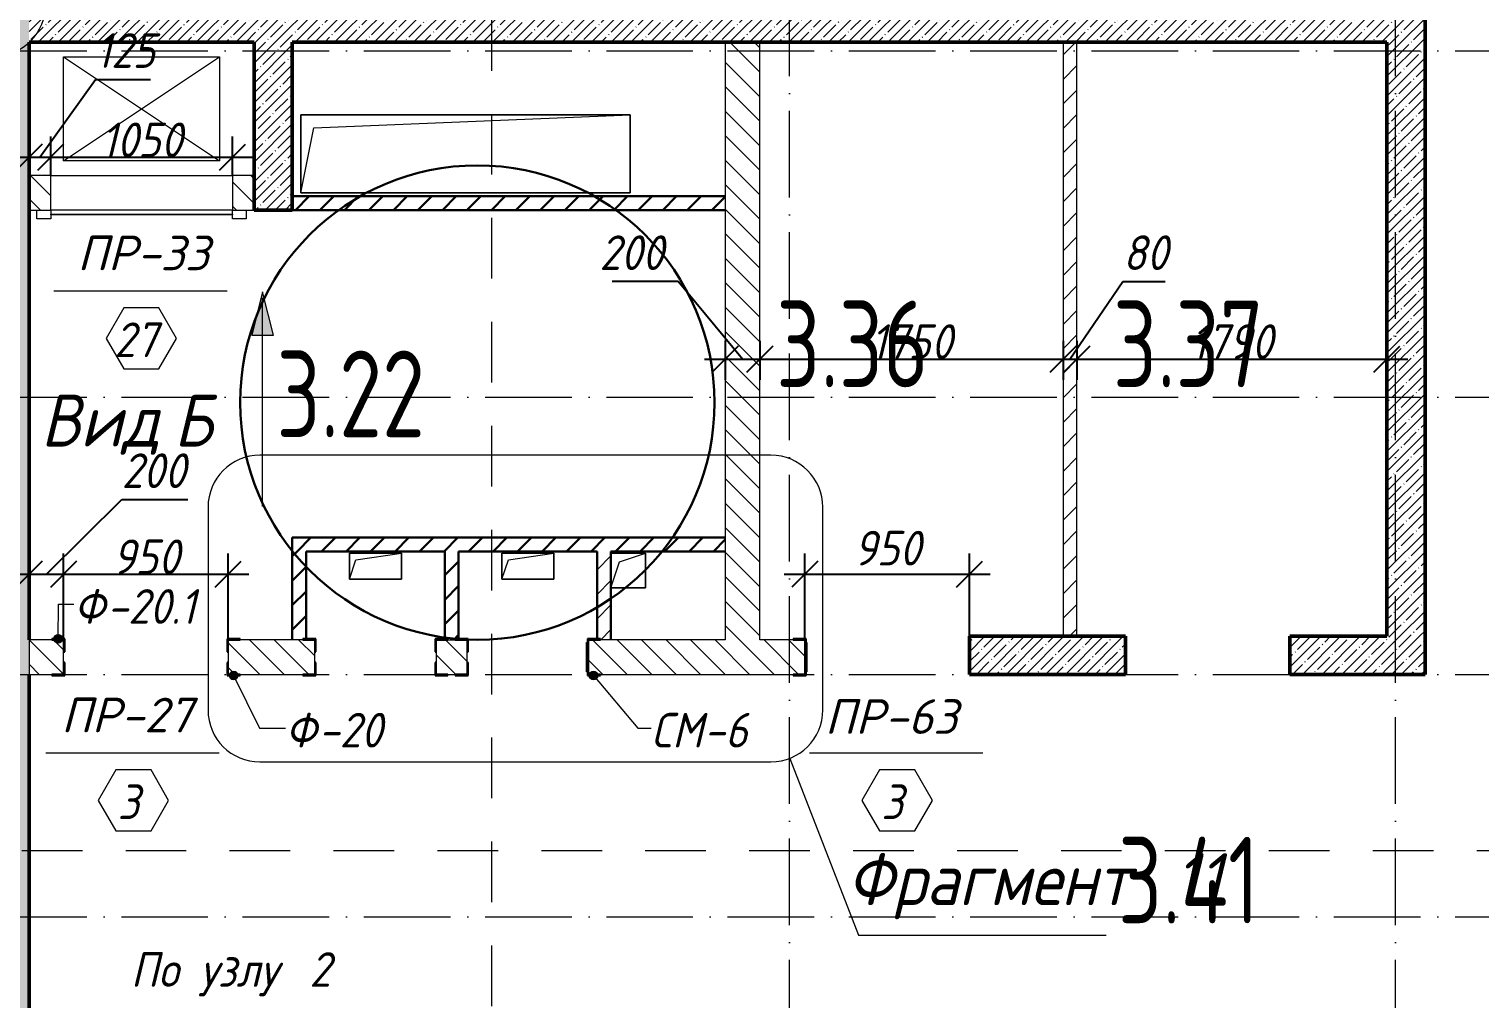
# Model space of a CAD drawing. Header units: millimetres. Extents: x -269418 to 201924, y -5890 to 98643.
# Drawn here: x 84970 to 93347, y 11527 to 17126 of the extents above; entities that cross this region are included whole.
import ezdxf

# ---------------------------------------------------------------- set-up
doc = ezdxf.new("R2010")
doc.units = ezdxf.units.MM
doc.linetypes.add('01 Штриховая _4 мм_', pattern=[600, 350, -250])
doc.linetypes.add('50_200_ШТРИХ_1Т_ш5_п1_п1_', pattern=[700, 500, -100, 0, -100])
for name, color, linetype, lineweight in [('1) ПГП Зеленый', 2, 'Continuous', 30), ('A-ANNO-DIMS', 7, 'Continuous', 9), ('A-ANNO-SYMB', 7, 'Continuous', 9), ('A-AREA-IDEN', 7, 'Continuous', 9), ('A-DETL-1', 7, 'Continuous', 5), ('A-DOOR-IDEN', 7, 'Continuous', 9), ('A-FLOR', 7, 'Continuous', 9), ('A-GENM', 7, 'Continuous', 9), ('A-GENM-1', 7, 'Continuous', 25), ('A-GENM-IDEN', 7, 'Continuous', 9), ('A-WALL-3', 7, 'Continuous', 50), ('A-WALL-PATT-2', 7, 'Continuous', 5), ('G-ANNO-SYMB', 7, 'Continuous', 9), ('G-ANNO-SYMB-1', 7, '01 Штриховая _4 мм_', 9), ('G-ANNO-TEXT', 7, 'Continuous', 9), ('I-WALL', 7, 'Continuous', 5), ('Оси-1', 7, '50_200_ШТРИХ_1Т_ш5_п1_п1_', 9)]:
    doc.layers.add(name, color=color, linetype=linetype, lineweight=lineweight)
for name, color, linetype, lineweight, true_color in [('A-DOOR-3', 7, 'Continuous', 5, 0xffffff), ('A-WALL-2', 7, 'Continuous', 13, 0xce0000), ('A-WALL-FNSH-2', 7, 'Continuous', 13, 0xce0000), ('A-WALL-FNSH-3', 7, 'Continuous', 13, 0x008000), ('A-WALL-PATT-1', 7, 'Continuous', 5, 0xce0000), ('A-WALL-PATT-3', 7, 'Continuous', 5, 0x008000)]:
    doc.layers.add(name, color=color, linetype=linetype, lineweight=lineweight, true_color=true_color)
doc.styles.add('ISOCPEUR_I_2', font='isocpeui.ttf', dxfattribs={"width": 0.9, "height": 200})
doc.styles.add('ISOCPEUR_I_3', font='isocpeui.ttf', dxfattribs={"width": 0.9, "height": 300})
doc.styles.add('ISOCPEUR_I_4', font='isocpeui.ttf', dxfattribs={"height": 200})
doc.styles.add('СПДС', font='ГОСТ тип А.ttf', dxfattribs={"width": 0.9})
doc.dimstyles.new('ISO-2_0_0_9К_СРЕДНИЙ_1', dxfattribs={"dimscale": 304.8, "dimtxt": 199.196235, "dimasz": 0.492126, "dimexe": 0.393701, "dimexo": 0, "dimgap": 0, "dimtad": 1, "dimdec": 0, "dimzin": 0, "dimdsep": 46, "dimtxsty": 'ISOCPEUR_I_2', "dimblk1": 'OBLIQUE', "dimblk2": 'OBLIQUE', "dimsah": 1, "dimcen": 0.09, "dimdle": 0.393701, "dimazin": 0, "dimtfac": 1, "dimtdec": 4, "dimtix": 1, "dimtmove": 1, "dimatfit": 3, "dimfxl": 1, "dimtvp": 1, "dimtolj": 1, "dimtzin": 0, "dimarcsym": 2})
doc.dimstyles.new('ISO-2_0_0_9К_СРЕДНИЙ_2', dxfattribs={"dimscale": 304.8, "dimtxt": 199.196235, "dimasz": 0.492126, "dimexe": 0.393701, "dimexo": 0, "dimgap": 0, "dimtad": 1, "dimdec": 0, "dimzin": 0, "dimdsep": 46, "dimtxsty": 'ISOCPEUR_I_2', "dimblk1": 'OBLIQUE', "dimblk2": 'OBLIQUE', "dimsah": 1, "dimcen": 0.09, "dimdle": 0.393701, "dimazin": 0, "dimtfac": 1, "dimtdec": 4, "dimtix": 1, "dimtmove": 0, "dimatfit": 3, "dimfxl": 1, "dimtvp": 1, "dimtolj": 1, "dimtzin": 0, "dimarcsym": 2})
doc.dimstyles.new('ISO-2_0_0_9К_СРЕДНИЙ_ФОН', dxfattribs={"dimscale": 304.8, "dimtxt": 199.196235, "dimasz": 0.492126, "dimexe": 0.393701, "dimexo": 0, "dimgap": 0.164042, "dimtad": 1, "dimdec": 0, "dimdsep": 46, "dimtxsty": 'ISOCPEUR_I_2', "dimblk1": 'OBLIQUE', "dimblk2": 'OBLIQUE', "dimsah": 1, "dimcen": 0.09, "dimdle": 0.393701, "dimazin": 0, "dimtfac": 1, "dimtdec": 4, "dimtix": 1, "dimtmove": 0, "dimatfit": 3, "dimfxl": 1, "dimtvp": 1, "dimtfill": 1, "dimtolj": 1, "dimtzin": 0, "dimarcsym": 2})
pattern_1 = [(45, (0, 0), (-57.024626, 57.024626), []), (45, (57.025, 0), (-57.024626, 57.024626), [100.806, -20.161, 3.353, -16.808])]
pattern_2 = [(135, (0, 0), (-70.71068, -70.71068), [])]
pattern_3 = [(45, (0, 0), (-70.71068, 70.71068), [])]

# ---------------------------------------------------------------- blocks, each defined once
blk = doc.blocks.new('AR_Отверстие прямоугольное _в плите_ - AR_Отверстие прямоугольное _в плите_-24520579-АР1_1_Кладочный план 3 этажа')
at = {"layer": 'A-GENM'}
for p, q in [((950, 225), (-950, 225)), ((-950, 225), (-950, -225)), ((-875, 150), (950, 225)), ((950, -225), (950, 225)), ((-950, -225), (-875, 150)), ((-950, -225), (950, -225))]:
    blk.add_line(p, q, dxfattribs=at)
blk = doc.blocks.new('AR_Отверстие прямоугольное _в плите_ - AR_Отверстие прямоугольное _в плите_-24484673-АР1_1_Кладочный план 3 этажа')
at = {"layer": 'A-GENM'}
for p, q in [((100, 100), (-100, 100)), ((-50, 50), (100, 100)), ((100, -100), (100, 100)), ((-100, -100), (-50, 50)), ((-100, -100), (100, -100))]:
    blk.add_line(p, q, dxfattribs=at)
blk = doc.blocks.new('AR_Отверстие прямоугольное _в плите_ - AR_Отверстие прямоугольное _в плите_-24489712-АР1_1_Кладочный план 3 этажа')
at = {"layer": 'A-GENM'}
for p, q in [((150, 75), (-150, 75)), ((-150, 75), (-150, -75)), ((-150, -75), (-112.5, 37.5)), ((-112.5, 37.5), (150, 75)), ((150, -75), (150, 75)), ((-150, -75), (150, -75))]:
    blk.add_line(p, q, dxfattribs=at)
blk = doc.blocks.new('Фахверк_СКБ_Уголок_Тип 2 - СМ-6_200х2180 h-30007491-АР1_1_Кладочный план 3 этажа')
at = {"layer": 'A-GENM-1'}
for p, q in [((125, 156), (125, 81)), ((200, 156), (125, 156)), ((131, 81), (131, 150)), ((131, 150), (200, 150)), ((200, 150), (200, 156)), ((125, 81), (131, 81)), ((131, 19), (125, 19)), ((125, 19), (125, -56)), ((131, -50), (131, 19)), ((125, -56), (200, -56)), ((200, -50), (131, -50)), ((200, -56), (200, -50))]:
    blk.add_line(p, q, dxfattribs=at)
blk = doc.blocks.new('Стойка_Влож_Полоса боковая - Полоса-27101091-АР1_1_Кладочный план 3 этажа')
at = {"layer": 'A-GENM'}
for p, q in [((-5, 85), (0, 85)), ((-5, -85), (-5, 85)), ((0, 31), (0, -31)), ((0, -85), (-5, -85))]:
    blk.add_line(p, q, dxfattribs=at)
blk = doc.blocks.new('Фахверк_СКБ_Уголок - Ф-20_1_200х3960 h все крепления развернуты-28533923-АР1_1_Кладочный план 3 этажа')
at = {"layer": 'A-GENM-1'}
for p, q in [((200, 156), (125, 156)), ((125, 156), (125, 81)), ((131, 81), (131, 150)), ((131, 150), (200, 150)), ((200, 150), (200, 156)), ((125, 81), (131, 81)), ((131, 19), (125, 19)), ((125, 19), (125, -56)), ((131, -50), (131, 19)), ((125, -56), (200, -56)), ((200, -50), (131, -50)), ((200, -56), (200, -50))]:
    blk.add_line(p, q, dxfattribs=at)
blk = doc.blocks.new('Фахверк_СКБ_Уголок - Ф-20_200х3960 h-28533880-АР1_1_Кладочный план 3 этажа')
at = {"layer": 'A-GENM-1'}
for p, q in [((200, 156), (125, 156)), ((125, 156), (125, 81)), ((131, 81), (131, 150)), ((131, 150), (200, 150)), ((200, 150), (200, 156)), ((125, 81), (131, 81)), ((131, 19), (125, 19)), ((125, 19), (125, -56)), ((131, -50), (131, 19)), ((125, -56), (200, -56)), ((200, -50), (131, -50)), ((200, -56), (200, -50))]:
    blk.add_line(p, q, dxfattribs=at)
blk = doc.blocks.new('Штора_Рен_Противопожарная - ШТ_1050_х1150__накладная-32823055-АР1_1_Кладочный план 3 этажа')
at = {"layer": 'A-DOOR-3'}
for p, q in [((-604.5, 150), (-524.5, 150)), ((-604.5, 100), (-604.5, 150)), ((-524.5, 100), (-604.5, 100)), ((-524.5, 150), (-524.5, 100)), ((-524.5, 127.5), (524.5, 127.5)), ((-524.5, 122.5), (-524.5, 127.5)), ((524.5, 122.5), (-524.5, 122.5)), ((524.5, 150), (604.5, 150)), ((524.5, 100), (524.5, 150)), ((524.5, 127.5), (524.5, 122.5)), ((604.5, 100), (524.5, 100)), ((604.5, 150), (604.5, 100))]:
    blk.add_line(p, q, dxfattribs=at)
blk = doc.blocks.new('_Oblique')
at = {"color": 0, "linetype": 'ByBlock', "lineweight": -2}
blk.add_line((-0.5, -0.5), (0.5, 0.5), dxfattribs=at)
blk = doc.blocks.new('DIMBLOCK130-АР1_1_Кладочный план 3 этажа')
at = {"layer": 'A-ANNO-DIMS', "color": 0, "lineweight": -2, "transparency": 16777216}
for p, q in [((89450, 13600), (89450, 14099.1)), ((90400, 13598.6), (90400, 14099.1)), ((89330, 13979.1), (90520, 13979.1))]:
    blk.add_line(p, q, dxfattribs=at)
at = {"layer": 'Defpoints', "color": 0, "transparency": 16777216}
for p in [(90400, 13979.1), (89450, 13600), (90400, 13598.6)]:
    blk.add_point(p, dxfattribs=at)
at = {"layer": 'A-ANNO-DIMS', "color": 0, "lineweight": -2, "transparency": 16777216, "xscale": 150, "yscale": 150, "zscale": 150, "rotation": 180}
blk.add_blockref('_Oblique', (89450, 13979.1), dxfattribs=at)
at = {"layer": 'A-ANNO-DIMS', "color": 0, "lineweight": -2, "transparency": 16777216, "xscale": 150, "yscale": 150, "zscale": 150}
blk.add_blockref('_Oblique', (90400, 13979.1), dxfattribs=at)
at = {"layer": 'A-ANNO-DIMS', "color": 0, "transparency": 16777216, "insert": (89925, 14129.1), "char_height": 200, "width": 455.087, "attachment_point": 5, "style": 'ISOCPEUR_I_2', "bg_fill": 3, "box_fill_scale": 1.1, "bg_fill_color": 256, "bg_fill_true_color": 13158600, "bg_fill_transparency": 0}
blk.add_mtext('\\A1;950', dxfattribs=at)
blk = doc.blocks.new('План этажа - длина полки 8 мм-17663127-АР1_1_Кладочный план 3 этажа')
at = {"layer": 'A-ANNO-SYMB'}
blk.add_line((-4, 0.001), (4, 0.001), dxfattribs=at)
blk = doc.blocks.new('DIMBLOCK131-АР1_1_Кладочный план 3 этажа')
at = {"layer": 'A-ANNO-DIMS', "color": 0, "lineweight": -2, "transparency": 16777216}
for p, q in [((85070, 13979.1), (85505, 14409.6)), ((85505, 14409.6), (85887.3, 14409.6)), ((84970, 14085.2), (84970, 13859.1)), ((85170, 13608), (85170, 14099.1)), ((84850, 13979.1), (85290, 13979.1))]:
    blk.add_line(p, q, dxfattribs=at)
at = {"layer": 'Defpoints', "color": 0, "transparency": 16777216}
for p in [(84970, 14085.2), (85170, 13979.1), (85170, 13608)]:
    blk.add_point(p, dxfattribs=at)
at = {"layer": 'A-ANNO-DIMS', "color": 0, "lineweight": -2, "transparency": 16777216, "xscale": 150, "yscale": 150, "zscale": 150, "rotation": 180}
blk.add_blockref('_Oblique', (84970, 13979.1), dxfattribs=at)
at = {"layer": 'A-ANNO-DIMS', "color": 0, "lineweight": -2, "transparency": 16777216, "xscale": 150, "yscale": 150, "zscale": 150}
blk.add_blockref('_Oblique', (85170, 13979.1), dxfattribs=at)
at = {"layer": 'A-ANNO-DIMS', "color": 0, "transparency": 16777216, "insert": (85505, 14676.2), "char_height": 200, "width": 455.087, "attachment_point": 1, "line_spacing_factor": 1.149209, "style": 'ISOCPEUR_I_2'}
blk.add_mtext('\\A1;200', dxfattribs=at)
blk = doc.blocks.new('DIMBLOCK132-АР1_1_Кладочный план 3 этажа')
at = {"layer": 'A-ANNO-DIMS', "color": 0, "lineweight": -2, "transparency": 16777216}
for p, q in [((85170, 13608), (85170, 14099.1)), ((86120, 13600), (86120, 14099.1)), ((85050, 13979.1), (86240, 13979.1))]:
    blk.add_line(p, q, dxfattribs=at)
at = {"layer": 'Defpoints', "color": 0, "transparency": 16777216}
for p in [(86120, 13979.1), (85170, 13608), (86120, 13600)]:
    blk.add_point(p, dxfattribs=at)
at = {"layer": 'A-ANNO-DIMS', "color": 0, "lineweight": -2, "transparency": 16777216, "xscale": 150, "yscale": 150, "zscale": 150, "rotation": 180}
blk.add_blockref('_Oblique', (85170, 13979.1), dxfattribs=at)
at = {"layer": 'A-ANNO-DIMS', "color": 0, "lineweight": -2, "transparency": 16777216, "xscale": 150, "yscale": 150, "zscale": 150}
blk.add_blockref('_Oblique', (86120, 13979.1), dxfattribs=at)
at = {"layer": 'A-ANNO-DIMS', "color": 0, "transparency": 16777216, "insert": (85645, 14079.1), "char_height": 200, "width": 455.087, "attachment_point": 5, "style": 'ISOCPEUR_I_2'}
blk.add_mtext('\\A1;950', dxfattribs=at)
blk = doc.blocks.new('AAR_СКБ_Марка_Двери_Перемычка и проем - Марка перемычки и проема-25306769-АР1_1_Кладочный план 3 этажа')
at = {"layer": 'A-DOOR-IDEN'}
for p, q in [((-5, 0), (5, 0)), ((-0.968, -0.984), (-1.986, -2.747)), ((1.067, -0.984), (-0.968, -0.984)), ((2.085, -2.747), (1.067, -0.984)), ((-1.986, -2.747), (-0.968, -4.509)), ((1.067, -4.509), (2.085, -2.747)), ((-0.968, -4.509), (1.067, -4.509))]:
    blk.add_line(p, q, dxfattribs=at)
blk = doc.blocks.new('DIMBLOCK413-АР1_1_Кладочный план 3 этажа')
at = {"layer": 'A-ANNO-DIMS', "color": 0, "lineweight": -2, "transparency": 16777216}
for p, q in [((88718.3, 15668), (88335.9, 15668)), ((89090, 15219.8), (88718.3, 15668)), ((88990, 15325.9), (88990, 15099.8)), ((89190, 15325.9), (89190, 15099.8)), ((88870, 15219.8), (89310, 15219.8))]:
    blk.add_line(p, q, dxfattribs=at)
at = {"layer": 'Defpoints', "color": 0, "transparency": 16777216}
for p in [(88990, 15325.9), (89190, 15325.9), (89190, 15219.8)]:
    blk.add_point(p, dxfattribs=at)
at = {"layer": 'A-ANNO-DIMS', "color": 0, "lineweight": -2, "transparency": 16777216, "xscale": 150, "yscale": 150, "zscale": 150, "rotation": 180}
blk.add_blockref('_Oblique', (88990, 15219.8), dxfattribs=at)
at = {"layer": 'A-ANNO-DIMS', "color": 0, "lineweight": -2, "transparency": 16777216, "xscale": 150, "yscale": 150, "zscale": 150}
blk.add_blockref('_Oblique', (89190, 15219.8), dxfattribs=at)
at = {"layer": 'A-ANNO-DIMS', "color": 0, "transparency": 16777216, "insert": (88263.2, 15934.7), "char_height": 200, "width": 455.087, "attachment_point": 1, "line_spacing_factor": 1.149209, "style": 'ISOCPEUR_I_2'}
blk.add_mtext('\\A1;200', dxfattribs=at)
blk = doc.blocks.new('DIMBLOCK414-АР1_1_Кладочный план 3 этажа')
at = {"layer": 'A-ANNO-DIMS', "color": 0, "lineweight": -2, "transparency": 16777216}
for p, q in [((89190, 15325.9), (89190, 15099.8)), ((90940, 15325.9), (90940, 15099.8)), ((89070, 15219.8), (91060, 15219.8))]:
    blk.add_line(p, q, dxfattribs=at)
at = {"layer": 'Defpoints', "color": 0, "transparency": 16777216}
for p in [(89190, 15325.9), (90940, 15325.9), (90940, 15219.8)]:
    blk.add_point(p, dxfattribs=at)
at = {"layer": 'A-ANNO-DIMS', "color": 0, "lineweight": -2, "transparency": 16777216, "xscale": 150, "yscale": 150, "zscale": 150, "rotation": 180}
blk.add_blockref('_Oblique', (89190, 15219.8), dxfattribs=at)
at = {"layer": 'A-ANNO-DIMS', "color": 0, "lineweight": -2, "transparency": 16777216, "xscale": 150, "yscale": 150, "zscale": 150}
blk.add_blockref('_Oblique', (90940, 15219.8), dxfattribs=at)
at = {"layer": 'A-ANNO-DIMS', "color": 0, "transparency": 16777216, "insert": (90065, 15321.1), "char_height": 200, "width": 560.814, "attachment_point": 5, "style": 'ISOCPEUR_I_2'}
blk.add_mtext('\\A1;1750', dxfattribs=at)
blk = doc.blocks.new('DIMBLOCK415-АР1_1_Кладочный план 3 этажа')
at = {"layer": 'A-ANNO-DIMS', "color": 0, "lineweight": -2, "transparency": 16777216}
for p, q in [((90980, 15219.8), (91286.1, 15668)), ((91286.1, 15668), (91529.9, 15668)), ((90940, 15325.9), (90940, 15099.8)), ((91020, 15325.9), (91020, 15099.8)), ((90820, 15219.8), (91140, 15219.8))]:
    blk.add_line(p, q, dxfattribs=at)
at = {"layer": 'Defpoints', "color": 0, "transparency": 16777216}
for p in [(90940, 15325.9), (91020, 15325.9), (91020, 15219.8)]:
    blk.add_point(p, dxfattribs=at)
at = {"layer": 'A-ANNO-DIMS', "color": 0, "lineweight": -2, "transparency": 16777216, "xscale": 150, "yscale": 150, "zscale": 150, "rotation": 180}
blk.add_blockref('_Oblique', (90940, 15219.8), dxfattribs=at)
at = {"layer": 'A-ANNO-DIMS', "color": 0, "lineweight": -2, "transparency": 16777216, "xscale": 150, "yscale": 150, "zscale": 150}
blk.add_blockref('_Oblique', (91020, 15219.8), dxfattribs=at)
at = {"layer": 'A-ANNO-DIMS', "color": 0, "transparency": 16777216, "insert": (91286.1, 15934.7), "char_height": 200, "width": 303.391, "attachment_point": 1, "line_spacing_factor": 1.149209, "style": 'ISOCPEUR_I_2'}
blk.add_mtext('\\A1;80', dxfattribs=at)
blk = doc.blocks.new('DIMBLOCK416-АР1_1_Кладочный план 3 этажа')
at = {"layer": 'A-ANNO-DIMS', "color": 0, "lineweight": -2, "transparency": 16777216}
for p, q in [((91020, 15325.9), (91020, 15099.8)), ((92810, 15325.9), (92810, 15099.8)), ((90900, 15219.8), (92930, 15219.8))]:
    blk.add_line(p, q, dxfattribs=at)
at = {"layer": 'Defpoints', "color": 0, "transparency": 16777216}
for p in [(91020, 15325.9), (92810, 15325.9), (92810, 15219.8)]:
    blk.add_point(p, dxfattribs=at)
at = {"layer": 'A-ANNO-DIMS', "color": 0, "lineweight": -2, "transparency": 16777216, "xscale": 150, "yscale": 150, "zscale": 150, "rotation": 180}
blk.add_blockref('_Oblique', (91020, 15219.8), dxfattribs=at)
at = {"layer": 'A-ANNO-DIMS', "color": 0, "lineweight": -2, "transparency": 16777216, "xscale": 150, "yscale": 150, "zscale": 150}
blk.add_blockref('_Oblique', (92810, 15219.8), dxfattribs=at)
at = {"layer": 'A-ANNO-DIMS', "color": 0, "transparency": 16777216, "insert": (91915, 15321.1), "char_height": 200, "width": 560.814, "attachment_point": 5, "style": 'ISOCPEUR_I_2'}
blk.add_mtext('\\A1;1790', dxfattribs=at)
blk = doc.blocks.new('DIMBLOCK504-АР1_1_Кладочный план 3 этажа')
at = {"layer": 'A-ANNO-DIMS', "color": 0, "lineweight": -2, "transparency": 16777216}
for p, q in [((85032.5, 16385.8), (85353.9, 16835)), ((85353.9, 16835), (85670.8, 16835)), ((85095, 16280), (85095, 16505.8)), ((84970, 16491.9), (84970, 16265.8)), ((84850, 16385.8), (85215, 16385.8))]:
    blk.add_line(p, q, dxfattribs=at)
at = {"layer": 'Defpoints', "color": 0, "transparency": 16777216}
for p in [(84970, 16491.9), (85095, 16385.8), (85095, 16280)]:
    blk.add_point(p, dxfattribs=at)
at = {"layer": 'A-ANNO-DIMS', "color": 0, "lineweight": -2, "transparency": 16777216, "xscale": 150, "yscale": 150, "zscale": 150, "rotation": 180}
blk.add_blockref('_Oblique', (84970, 16385.8), dxfattribs=at)
at = {"layer": 'A-ANNO-DIMS', "color": 0, "lineweight": -2, "transparency": 16777216, "xscale": 150, "yscale": 150, "zscale": 150}
blk.add_blockref('_Oblique', (85095, 16385.8), dxfattribs=at)
at = {"layer": 'A-ANNO-DIMS', "color": 0, "transparency": 16777216, "insert": (85353.9, 17101.7), "char_height": 200, "width": 409.118, "attachment_point": 1, "line_spacing_factor": 1.149209, "style": 'ISOCPEUR_I_2'}
blk.add_mtext('\\A1;125', dxfattribs=at)
blk = doc.blocks.new('DIMBLOCK505-АР1_1_Кладочный план 3 этажа')
at = {"layer": 'A-ANNO-DIMS', "color": 0, "lineweight": -2, "transparency": 16777216}
for p, q in [((85095, 16280), (85095, 16505.8)), ((86145, 16280), (86145, 16505.8)), ((84975, 16385.8), (86265, 16385.8))]:
    blk.add_line(p, q, dxfattribs=at)
at = {"layer": 'Defpoints', "color": 0, "transparency": 16777216}
for p in [(86145, 16385.8), (85095, 16280), (86145, 16280)]:
    blk.add_point(p, dxfattribs=at)
at = {"layer": 'A-ANNO-DIMS', "color": 0, "lineweight": -2, "transparency": 16777216, "xscale": 150, "yscale": 150, "zscale": 150, "rotation": 180}
blk.add_blockref('_Oblique', (85095, 16385.8), dxfattribs=at)
at = {"layer": 'A-ANNO-DIMS', "color": 0, "lineweight": -2, "transparency": 16777216, "xscale": 150, "yscale": 150, "zscale": 150}
blk.add_blockref('_Oblique', (86145, 16385.8), dxfattribs=at)
at = {"layer": 'A-ANNO-DIMS', "color": 0, "transparency": 16777216, "insert": (85620, 16485.8), "char_height": 200, "width": 560.814, "attachment_point": 5, "style": 'ISOCPEUR_I_2'}
blk.add_mtext('\\A1;1050', dxfattribs=at)
blk = doc.blocks.new('Ссылка на вид - Стрелка_вверх_вид-17664203-АР1_1_Кладочный план 3 этажа')
at = {"layer": 'G-ANNO-SYMB'}
blk.add_hatch(color=256, dxfattribs=at).paths.add_polyline_path([(-1.024, 6.126), (-2.264, 6.126), (-1.644, 8.634)], flags=0)
for p, q in [((-1.644, 8.634), (-2.264, 6.126)), ((-1.024, 6.126), (-1.644, 8.634)), ((-1.644, -3.764), (-1.644, 8.288)), ((-2.264, 6.126), (-1.024, 6.126))]:
    blk.add_line(p, q, dxfattribs=at)

msp = doc.modelspace()

# ---------------------------------------------------------------- hatches: boundary and pattern name
at = {"layer": '1) ПГП Зеленый'}
h = msp.add_hatch(dxfattribs=at)
h.set_pattern_fill('FP_5', color=256, style=0, pattern_type=2)
h.set_pattern_definition(pattern_3)
h.paths.add_polyline_path([(88990, 16080), (88990, 16160), (86490, 16160), (86490, 16080)], flags=0)
h = msp.add_hatch(dxfattribs=at)
h.set_pattern_fill('FP_5', color=256, style=0, pattern_type=2)
h.set_pattern_definition(pattern_3)
h.paths.add_polyline_path([(86570, 14110), (88990, 14110), (88990, 14190), (86490, 14190), (86490, 14110)], flags=0)
h = msp.add_hatch(dxfattribs=at)
h.set_pattern_fill('FP_5', color=256, style=0, pattern_type=2)
h.set_pattern_definition(pattern_3)
h.paths.add_polyline_path([(86490, 13600), (86551, 13600), (86551, 13606), (86570, 13606), (86570, 14110), (86490, 14110), (86490, 13606)], flags=0)
h = msp.add_hatch(dxfattribs=at)
h.set_pattern_fill('FP_5', color=256, style=0, pattern_type=2)
h.set_pattern_definition(pattern_3)
h.paths.add_polyline_path([(87431, 13600), (87431, 13606), (87450, 13606), (87450, 14110), (87370, 14110), (87370, 13606), (87389, 13606), (87389, 13600)], flags=0)
at = {"layer": 'A-GENM-IDEN'}
h = msp.add_hatch(color=256, dxfattribs=at)
edge = h.paths.add_edge_path(flags=0)
edge.add_arc((85138.5, 13606), 25, 0, 360)
h = msp.add_hatch(color=256, dxfattribs=at)
edge = h.paths.add_edge_path(flags=0)
edge.add_arc((86151.5, 13394), 25, 0, 360)
h = msp.add_hatch(color=256, dxfattribs=at)
edge = h.paths.add_edge_path(flags=0)
edge.add_arc((88229, 13394), 25, 0, 360)
at = {"layer": 'A-WALL-PATT-1'}
h = msp.add_hatch(dxfattribs=at)
h.set_pattern_fill('FP_1', color=256, style=0, pattern_type=2)
h.set_pattern_definition(pattern_2)
h.paths.add_polyline_path([(89190, 13600), (89190, 17050), (88990, 17050), (88990, 13600)], flags=0)
h = msp.add_hatch(dxfattribs=at)
h.set_pattern_fill('FP_1', color=256, style=0, pattern_type=2)
h.set_pattern_definition(pattern_2)
h.paths.add_polyline_path([(86224.5, 16080), (86270, 16080), (86270, 16280), (86145, 16280), (86145, 16080)], flags=0)
h.paths.add_polyline_path([(84970, 16080), (85095, 16080), (85095, 16280), (84970, 16280)], flags=0)
h = msp.add_hatch(dxfattribs=at)
h.set_pattern_fill('FP_1', color=256, style=0, pattern_type=2)
h.set_pattern_definition(pattern_2)
h.paths.add_polyline_path([(89450, 13400), (89450, 13600), (88200, 13600), (88200, 13400), (89381, 13400)], flags=0)
h.paths.add_polyline_path([(87431, 13400), (87500, 13400), (87500, 13600), (87320, 13600), (87320, 13400), (87389, 13400)], flags=0)
h.paths.add_polyline_path([(86551, 13400), (86620, 13400), (86620, 13600), (86120, 13600), (86120, 13400), (86189, 13400)], flags=0)
h.paths.add_polyline_path([(85101, 13400), (85170, 13400), (85170, 13600), (84970, 13600), (84970, 13400)], flags=0)
at = {"layer": 'A-WALL-PATT-2'}
h = msp.add_hatch(dxfattribs=at)
h.set_pattern_fill('FP_4', color=256, style=0, pattern_type=2)
h.set_pattern_definition(pattern_1)
h.paths.add_polyline_path([(84970, 10400), (84970, 19100), (84750, 19100), (84750, 10400)], flags=0)
h = msp.add_hatch(dxfattribs=at)
h.set_pattern_fill('FP_4', color=256, style=0, pattern_type=2)
h.set_pattern_definition(pattern_1)
h.paths.add_polyline_path([(86380, 17050), (86380, 17270), (84970, 17270), (84970, 17050), (86270, 17050)], flags=0)
h = msp.add_hatch(dxfattribs=at)
h.set_pattern_fill('FP_4', color=256, style=0, pattern_type=2)
h.set_pattern_definition(pattern_1)
h.paths.add_polyline_path([(93030, 17050), (93030, 17270), (86380, 17270), (86380, 17050), (92810, 17050)], flags=0)
h = msp.add_hatch(dxfattribs=at)
h.set_pattern_fill('FP_4', color=256, style=0, pattern_type=2)
h.set_pattern_definition(pattern_1)
h.paths.add_polyline_path([(86270, 16080), (86490, 16080), (86490, 17050), (86270, 17050)], flags=0)
h = msp.add_hatch(dxfattribs=at)
h.set_pattern_fill('FP_4', color=256, style=0, pattern_type=2)
h.set_pattern_definition(pattern_1)
h.paths.add_polyline_path([(92810, 13620), (93030, 13620), (93030, 17050), (92810, 17050), (92810, 15231.7)], flags=0)
h = msp.add_hatch(dxfattribs=at)
h.set_pattern_fill('FP_4', color=256, style=0, pattern_type=2)
h.set_pattern_definition(pattern_1)
h.paths.add_polyline_path([(92810, 13400), (92810, 13620), (92250, 13620), (92250, 13400)], flags=0)
h.paths.add_polyline_path([(91300, 13400), (91300, 13620), (90400, 13620), (90400, 13400), (91000.5, 13400)], flags=0)
h = msp.add_hatch(dxfattribs=at)
h.set_pattern_fill('FP_4', color=256, style=0, pattern_type=2)
h.set_pattern_definition(pattern_1)
h.paths.add_polyline_path([(93030, 13400), (93030, 13620), (92810, 13620), (92810, 13400)], flags=0)
h.paths.add_polyline_path([(94480, 13400), (94800, 13400), (94800, 13620), (94480, 13620)], flags=0)
at = {"layer": 'A-WALL-PATT-3'}
h = msp.add_hatch(dxfattribs=at)
h.set_pattern_fill('FP_5', color=256, style=0, pattern_type=2)
h.set_pattern_definition(pattern_3)
h.paths.add_polyline_path([(91020, 13620), (91020, 17050), (90940, 17050), (90940, 13620), (91000.5, 13620)], flags=0)
h = msp.add_hatch(dxfattribs=at)
h.set_pattern_fill('FP_5', color=256, style=0, pattern_type=2)
h.set_pattern_definition(pattern_3)
h.paths.add_polyline_path([(88330, 13600), (88330, 14110), (88250, 14110), (88250, 13606), (88269, 13606), (88269, 13600), (88292.8, 13600)], flags=0)

# ---------------------------------------------------------------- linework, layer by layer
at = {"color": 1, "lineweight": 30}
msp.add_circle((87558.4, 14969.4), 1369.4, dxfattribs=at)
at = {"layer": '1) ПГП Зеленый'}
for p, q in [((88990, 16160), (86490, 16160)), ((86490, 16080), (88990, 16080)), ((88990, 14190), (86490, 14190)), ((86490, 14190), (86490, 13600)), ((86570, 14110), (87370, 14110)), ((86570, 13606), (86570, 14110)), ((87370, 14110), (87370, 13606)), ((87450, 14110), (88250, 14110)), ((87450, 13606), (87450, 14110)), ((88250, 14110), (88250, 13606)), ((88330, 14110), (88990, 14110)), ((88330, 13600), (88330, 14110))]:
    msp.add_line(p, q, dxfattribs=at)
at = {"layer": 'A-ANNO-SYMB'}
for p, q in [((89253.2, 14665.4), (86303.4, 14665.4)), ((86003.4, 14365.4), (86003.4, 13195)), ((89361.9, 12915.4), (89758.9, 11894.7)), ((86303.4, 12895), (89253.2, 12895)), ((89758.9, 11894.7), (90388.9, 11894.7))]:
    msp.add_line(p, q, dxfattribs=at)
for centre, start, end in [((86303.4, 14365.4), 90, 180), ((89253.2, 14365.4), 0, 90), ((86303.4, 13195), 180, 270), ((89253.2, 13195), 270, 0)]:
    msp.add_arc(centre, 300, start, end, dxfattribs=at)
at = {"layer": 'A-DETL-1'}
for p, q in [((85169.5, 16964.8), (86069.5, 16964.8)), ((85169.5, 16364.8), (85169.5, 16964.8)), ((85169.5, 16364.8), (86069.5, 16964.8)), ((85169.5, 16964.8), (86069.5, 16364.8)), ((86069.5, 16964.8), (86069.5, 16364.8)), ((86069.5, 16364.8), (85169.5, 16364.8))]:
    msp.add_line(p, q, dxfattribs=at)
msp.add_arc((84767.6, 17269.8), 300, 270, 0, dxfattribs=at)
at = {"layer": 'A-FLOR'}
for p, q in [((86540, 16630), (88440, 16630)), ((86540, 16180), (86540, 16630)), ((88440, 16630), (88440, 16180)), ((88440, 16180), (86540, 16180)), ((86820, 14100), (87120, 14100)), ((86820, 13950), (86820, 14100)), ((87120, 14100), (87120, 13950)), ((87700, 14100), (88000, 14100)), ((87700, 13950), (87700, 14100)), ((88000, 14100), (88000, 13950)), ((88330, 14100), (88530, 14100)), ((88530, 14100), (88530, 13900)), ((87120, 13950), (86820, 13950)), ((88000, 13950), (87700, 13950)), ((88530, 13900), (88330, 13900))]:
    msp.add_line(p, q, dxfattribs=at)
at = {"layer": 'A-GENM-IDEN'}
for p, q in [((85138.5, 13606), (85140.9, 13804.9)), ((85140.9, 13804.9), (85229.4, 13804.9)), ((86151.5, 13394), (86300.9, 13090.7)), ((88229, 13394), (88484.1, 13090.7)), ((86300.9, 13090.7), (86450.3, 13090.7)), ((88484.1, 13090.7), (88562.5, 13090.7))]:
    msp.add_line(p, q, dxfattribs=at)
for centre in [(85138.5, 13606), (86151.5, 13394), (88229, 13394)]:
    msp.add_circle(centre, 25, dxfattribs=at)
at = {"layer": 'A-WALL-2'}
msp.add_line((84970, 13600), (84970, 13400), dxfattribs=at)
at = {"layer": 'A-WALL-3'}
for p, q in [((93030, 13400), (93030, 21150)), ((84970, 17050), (86270, 17050)), ((84970, 13600), (84970, 17050)), ((86270, 17050), (86270, 16080)), ((86490, 16080), (86490, 17050)), ((86490, 17050), (92810, 17050)), ((92810, 17050), (92810, 13620)), ((86270, 16080), (86490, 16080)), ((91300, 13620), (90400, 13620)), ((90400, 13620), (90400, 13400)), ((91300, 13400), (91300, 13620)), ((92810, 13620), (92250, 13620)), ((92250, 13620), (92250, 13400)), ((84970, 10400), (84970, 13400)), ((90400, 13400), (91300, 13400)), ((92250, 13400), (92810, 13400)), ((92810, 13400), (93030, 13400))]:
    msp.add_line(p, q, dxfattribs=at)
at = {"layer": 'A-WALL-FNSH-2'}
for p, q in [((88990, 17050), (88990, 13600)), ((89190, 13600), (89190, 17050)), ((85095, 16280), (84970, 16280)), ((85095, 16080), (85095, 16280)), ((86270, 16280), (86145, 16280)), ((86145, 16280), (86145, 16080)), ((84970, 16080), (85015.5, 16080)), ((86224.5, 16080), (86270, 16080)), ((85101, 13600), (84970, 13600)), ((86551, 13600), (86189, 13600)), ((88990, 13600), (88269, 13600)), ((89381, 13600), (89190, 13600)), ((85170, 13469), (85170, 13531)), ((86120, 13531), (86120, 13469)), ((86620, 13469), (86620, 13531)), ((87320, 13531), (87320, 13469)), ((87500, 13469), (87500, 13531)), ((88200, 13531), (88200, 13469)), ((89450, 13469), (89450, 13531)), ((84970, 13400), (85101, 13400)), ((86189, 13400), (86551, 13400)), ((87389, 13400), (87431, 13400)), ((88269, 13400), (89381, 13400))]:
    msp.add_line(p, q, dxfattribs=at)
at = {"layer": 'A-WALL-FNSH-3'}
for p, q in [((90940, 17050), (90940, 13620)), ((91020, 13620), (91020, 17050)), ((87389, 13600), (87431, 13600))]:
    msp.add_line(p, q, dxfattribs=at)
at = {"layer": 'G-ANNO-SYMB-1'}
for p, q in [((87642.6, -4714.9), (87642.6, 30144.9)), ((42928.2, 12383.3), (126805, 12383.3))]:
    msp.add_line(p, q, dxfattribs=at)
at = {"layer": 'I-WALL'}
for p, q in [((85095, 16280), (86145, 16280)), ((86144.5, 16080), (85095.5, 16080))]:
    msp.add_line(p, q, dxfattribs=at)
at = {"layer": 'Оси-1'}
for p, q in [((89360, -4150), (89360, 28636.9)), ((92860, -4150), (92860, 28636.9)), ((-6210, 17000), (125951.6, 17000)), ((-6210, 15000), (125951.6, 15000)), ((-6210, 13400), (125951.6, 13400)), ((-6210, 12000), (125951.6, 12000))]:
    msp.add_line(p, q, dxfattribs=at)

# ---------------------------------------------------------------- block references
at = {"layer": 'A-ANNO-SYMB', "xscale": 99.99999999999993, "yscale": 99.99999999999993, "zscale": 99.99999999999993}
msp.add_blockref('План этажа - длина полки 8 мм-17663127-АР1_1_Кладочный план 3 этажа', (90788.9, 11894.7), dxfattribs=at)
at = {"layer": 'A-DOOR-3', "rotation": 180}
msp.add_blockref('Штора_Рен_Противопожарная - ШТ_1050_х1150__накладная-32823055-АР1_1_Кладочный план 3 этажа', (85620, 16180), dxfattribs=at)
at = {"layer": 'A-DOOR-IDEN', "xscale": 99.99999999999993, "yscale": 99.99999999999993, "zscale": 99.99999999999993}
for p in [(85613.4, 15614.7), (85567.7, 12947.5), (89977, 12947.5)]:
    msp.add_blockref('AAR_СКБ_Марка_Двери_Перемычка и проем - Марка перемычки и проема-25306769-АР1_1_Кладочный план 3 этажа', p, dxfattribs=at)
at = {"layer": 'A-GENM'}
for name, p in [('AR_Отверстие прямоугольное _в плите_ - AR_Отверстие прямоугольное _в плите_-24520579-АР1_1_Кладочный план 3 этажа', (87490, 16405)), ('AR_Отверстие прямоугольное _в плите_ - AR_Отверстие прямоугольное _в плите_-24489712-АР1_1_Кладочный план 3 этажа', (86970, 14025)), ('AR_Отверстие прямоугольное _в плите_ - AR_Отверстие прямоугольное _в плите_-24489712-АР1_1_Кладочный план 3 этажа', (87850, 14025)), ('AR_Отверстие прямоугольное _в плите_ - AR_Отверстие прямоугольное _в плите_-24484673-АР1_1_Кладочный план 3 этажа', (88430, 14000)), ('Стойка_Влож_Полоса боковая - Полоса-27101091-АР1_1_Кладочный план 3 этажа', (88194, 13500))]:
    msp.add_blockref(name, p, dxfattribs=at)
at = {"layer": 'A-GENM', "rotation": 180}
msp.add_blockref('Стойка_Влож_Полоса боковая - Полоса-27101091-АР1_1_Кладочный план 3 этажа', (89456, 13500), dxfattribs=at)
at = {"layer": 'A-GENM-1', "rotation": 180}
for name, p in [('Фахверк_СКБ_Уголок - Ф-20_1_200х3960 h все крепления развернуты-28533923-АР1_1_Кладочный план 3 этажа', (85301, 13550)), ('Фахверк_СКБ_Уголок - Ф-20_200х3960 h-28533880-АР1_1_Кладочный план 3 этажа', (86751, 13550)), ('Фахверк_СКБ_Уголок - Ф-20_1_200х3960 h все крепления развернуты-28533923-АР1_1_Кладочный план 3 этажа', (87631, 13550)), ('Фахверк_СКБ_Уголок_Тип 2 - СМ-6_200х2180 h-30007491-АР1_1_Кладочный план 3 этажа', (89581, 13550))]:
    msp.add_blockref(name, p, dxfattribs=at)
at = {"layer": 'A-GENM-1'}
for name, p in [('Фахверк_СКБ_Уголок - Ф-20_200х3960 h-28533880-АР1_1_Кладочный план 3 этажа', (85989, 13450)), ('Фахверк_СКБ_Уголок - Ф-20_1_200х3960 h все крепления развернуты-28533923-АР1_1_Кладочный план 3 этажа', (87189, 13450)), ('Фахверк_СКБ_Уголок_Тип 2 - СМ-6_200х2180 h-30007491-АР1_1_Кладочный план 3 этажа', (88069, 13450))]:
    msp.add_blockref(name, p, dxfattribs=at)
at = {"layer": 'G-ANNO-SYMB', "xscale": 99.99999999999993, "yscale": 99.99999999999993, "zscale": 99.99999999999993}
msp.add_blockref('Ссылка на вид - Стрелка_вверх_вид-17664203-АР1_1_Кладочный план 3 этажа', (86483.1, 14745.2), dxfattribs=at)

# ---------------------------------------------------------------- texts
at = {"layer": 'A-ANNO-SYMB', "char_height": 300, "attachment_point": 1, "style": 'ISOCPEUR_I_3'}
for s, insert, width in [('Фрагмент', (89693, 12368.1), 2085.189), (' 11', (91413.5, 12368.1), 533.924)]:
    msp.add_mtext(s, dxfattribs=dict(at, insert=insert, width=width))
at = {"layer": 'A-AREA-IDEN', "char_height": 500, "attachment_point": 1, "style": 'СПДС'}
for s, insert, width in [('3.36', (89284, 15558.1), 1327.594), ('3.37', (91228, 15558.1), 1327.594), ('3.22', (86398.7, 15269.2), 1327.594), ('3.41', (91257.7, 12462.4), 1255.443)]:
    msp.add_mtext(s, dxfattribs=dict(at, insert=insert, width=width))
at = {"layer": 'A-DOOR-IDEN', "char_height": 200, "attachment_point": 1, "style": 'ISOCPEUR_I_2'}
for s, insert, width in [('27', (85461.5, 15432), 317.468), ('\\fISOCPEUR|b0|i1|c204|p34|;\\W.9;3', (85481.5, 12764.9), 158.734), ('\\fISOCPEUR|b0|i1|c204|p34|;\\W.9;3', (89890.8, 12764.9), 158.734)]:
    msp.add_mtext(s, dxfattribs=dict(at, insert=insert, width=width))
at = {"layer": 'A-GENM-IDEN', "char_height": 200, "attachment_point": 1}
for s, insert, width, style in [('ПР', (85248.8, 15932.9), 416.877, 'ISOCPEUR_I_4'), ('-33', (85592.8, 15932.9), 529.114, 'ISOCPEUR_I_4'), ('\\fISOCPEUR|b0|i1|c204|p34|;\\W.9;Ф', (85229.4, 13892.5), 230.886, 'ISOCPEUR_I_2'), ('-20.1', (85419.9, 13892.5), 663.797, 'ISOCPEUR_I_2'), ('ПР', (85155.4, 13265.7), 416.877, 'ISOCPEUR_I_4'), ('-27', (85499.3, 13265.7), 529.114, 'ISOCPEUR_I_4'), ('ПР', (89564.7, 13256.8), 416.877, 'ISOCPEUR_I_4'), ('-63', (89908.7, 13256.8), 529.114, 'ISOCPEUR_I_4'), ('\\fISOCPEUR|b0|i1|c204|p34|;\\W.9;Ф', (86450.3, 13178.3), 230.886, 'ISOCPEUR_I_2'), ('-20', (86640.8, 13178.3), 476.202, 'ISOCPEUR_I_2'), ('СМ', (88562.5, 13178.3), 367.975, 'ISOCPEUR_I_2'), ('-6', (88866.1, 13178.3), 317.468, 'ISOCPEUR_I_2')]:
    msp.add_mtext(s, dxfattribs=dict(at, insert=insert, width=width, style=style))
at = {"layer": 'G-ANNO-SYMB', "char_height": 300, "attachment_point": 1, "style": 'ISOCPEUR_I_3'}
for s, insert, width in [('Вид', (85039, 15015.7), 728.734), ('\\fISOCPEUR|b0|i1|c204|p34|;\\W.9; ', (85640.2, 15015.7), 202.025), ('\\fISOCPEUR|b0|i1|c204|p34|;\\W.9;Б', (85806.9, 15015.7), 266.962)]:
    msp.add_mtext(s, dxfattribs=dict(at, insert=insert, width=width))
at = {"layer": 'G-ANNO-TEXT', "char_height": 200, "attachment_point": 1, "style": 'ISOCPEUR_I_2'}
for s, insert, width in [('По', (85557.7, 11796.7), 346.329), ('\\fISOCPEUR|b0|i1|c204|p34|;\\W.9; ', (85843.5, 11796.7), 137.089), ('узлу', (85956.6, 11796.7), 627.721), (' 2', (86474.5, 11796.7), 295.823)]:
    msp.add_mtext(s, dxfattribs=dict(at, insert=insert, width=width))

# ---------------------------------------------------------------- dimensions: what is measured, and where the dimension line sits
at = {"layer": 'A-ANNO-DIMS'}
for base, p1, p2, override, picture, middle in [((85095, 16385.8), (84970, 16491.9), (85095, 16280), {"dimpost": '<>', "dimfxl": 245.985311}, 'DIMBLOCK504-АР1_1_Кладочный план 3 этажа', (85353.9, 16835)), ((89190, 15219.8), (88990, 15325.9), (89190, 15325.9), {"dimpost": '<>', "dimfxl": 200}, 'DIMBLOCK413-АР1_1_Кладочный план 3 этажа', (88718.3, 15668)), ((91020, 15219.8), (90940, 15325.9), (91020, 15325.9), {"dimpost": '<>', "dimfxl": 80}, 'DIMBLOCK415-АР1_1_Кладочный план 3 этажа', (91286.1, 15668)), ((85170, 13979.1), (84970, 14085.2), (85170, 13608), {"dimpost": '<>', "dimfxl": 517.375617}, 'DIMBLOCK131-АР1_1_Кладочный план 3 этажа', (85505, 14409.6))]:
    dim = msp.add_linear_dim(base=base, p1=p1, p2=p2, dimstyle='ISO-2_0_0_9К_СРЕДНИЙ_1', override=override, dxfattribs=at)
    dim.commit()
    dim.dimension.update_dxf_attribs({"geometry": picture, "text_midpoint": middle, "dimtype": 160})
for base, p1, p2, override, picture, middle in [((86145, 16385.8), (85095, 16280), (86145, 16280), {"dimpost": '<>', "dimfxl": 1050}, 'DIMBLOCK505-АР1_1_Кладочный план 3 этажа', (85620, 16485.8)), ((90940, 15219.8), (89190, 15325.9), (90940, 15325.9), {"dimpost": '<>', "dimfxl": 1749.999966}, 'DIMBLOCK414-АР1_1_Кладочный план 3 этажа', (90065, 15321.1)), ((92810, 15219.8), (91020, 15325.9), (92810, 15325.9), {"dimpost": '<>', "dimfxl": 1790.000034}, 'DIMBLOCK416-АР1_1_Кладочный план 3 этажа', (91915, 15321.1)), ((86120, 13979.1), (85170, 13608), (86120, 13600), {"dimpost": '<>', "dimfxl": 950.033684}, 'DIMBLOCK132-АР1_1_Кладочный план 3 этажа', (85645, 14079.1))]:
    dim = msp.add_linear_dim(base=base, p1=p1, p2=p2, dimstyle='ISO-2_0_0_9К_СРЕДНИЙ_2', override=override, dxfattribs=at)
    dim.commit()
    dim.dimension.update_dxf_attribs({"geometry": picture, "text_midpoint": middle})

# ---------------------------------------------------------------- next in the draw order: dimensions: what is measured, and where the dimension line sits
dim = msp.add_linear_dim(base=(90400, 13979.1), p1=(89450, 13600), p2=(90400, 13598.6), dimstyle='ISO-2_0_0_9К_СРЕДНИЙ_ФОН', override={"dimpost": '<>', "dimfxl": 950.001075}, dxfattribs=at)
dim.commit()
dim.dimension.update_dxf_attribs({"geometry": 'DIMBLOCK130-АР1_1_Кладочный план 3 этажа', "text_midpoint": (89925, 14129.1)})

# ---------------------------------------------------------------- next in the draw order: linework, layer by layer
at = {"layer": 'A-ANNO-SYMB'}
msp.add_line((89553.2, 13195), (89553.2, 14365.4), dxfattribs=at)

doc.saveas('drawing.dxf')
